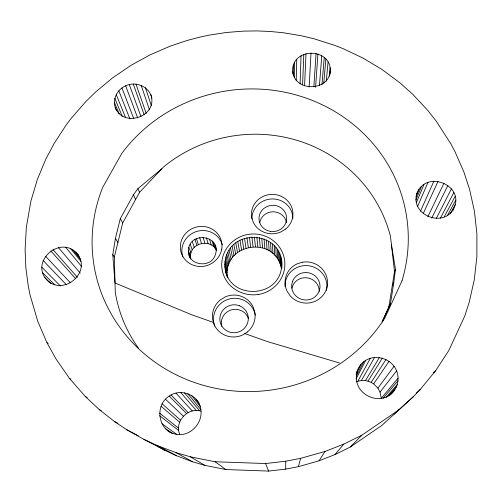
<?xml version="1.0" encoding="UTF-8"?>
<svg xmlns="http://www.w3.org/2000/svg" width="502" height="502" viewBox="0 0 502 502"><rect width="100%" height="100%" fill="white"/><g stroke="black" fill="none" stroke-linecap="round" stroke-linejoin="round"><path stroke-width="0.75" d="M285.72 469.113L285.726 461.212L300.667 458.339L325.02 451.449L343.826 444.094L361.86 435.19L398.864 409.902L413.428 396.58L420.218 389.489L435.68 370.652L448.844 350.44L464.827 315.909L469.157 302.468L474.308 279.702L476.881 256.723L476.9 233.806L474.421 211.204L469.521 189.154L463.923 172.073L454.944 151.585L450.765 143.704L436.313 121.264L428.087 110.791L413.008 94.558L399.824 82.742L382.097 69.54L363.159 58.157L343.199 48.688L334.972 45.444L313.919 38.748L301.012 35.705L283.567 32.793L270.365 31.482L257.106 30.917L243.84 31.099L226.201 32.498L208.719 35.215L200.066 37.06L187.233 40.436L170.46 46.052L150.167 54.812L130.796 65.461L112.542 77.904L95.575 92.048L86.08 101.31L71.529 117.945L66.182 124.992L54.09 143.522L45.795 159.19L37.28 179.685L30.929 201.02L26.324 227.437L25.1 249.877L25.878 267.936L28.25 285.952L30.032 294.906L37.776 321.343L46.956 342.646L56.042 359.012L69.502 378.408L85.189 396.379L99.239 409.569L114.519 421.561L126.724 429.712L143.892 439.357L165.214 450.463L176.704 455.81L192.58 461.777L204.847 465.36L225.793 469.552L268.626 471.083L285.72 469.113L298.389 466.672L319.046 460.817L335.01 454.567L350.327 446.993L381.821 425.451L413.428 396.58M281.678 263.224C282.626 300.146 224.413 301.256 224.858 263.945C226.684 225.781 286.303 230.123 281.704 268.608M292.716 73.286C289.629 45.764 335.16 47.157 329.883 74.459M293.287 75.124L293.457 65.04M294.329 77.22L294.624 62.399M296.218 80.32L296.732 59.405M300.102 83.897L301.049 55.816M357.581 370.501C349.066 396.567 388.278 411.006 397.251 384.532C403.991 357.531 365.123 345.96 356.546 372.553M302.587 84.951L303.792 54.448M304.576 85.817L305.994 53.708M309.132 87.066L311.014 52.974M313.857 86.771L316.059 53.482M315.595 87.266L317.935 54.003M227.243 276.746C223.126 243.633 273.973 235.074 281.227 267.522L281.064 258.417M319.441 85.415L321.782 55.753M321.945 84.738L324.254 57.498M323.746 83.094L325.88 59.041M326.262 81.274L328.076 61.984M452.785 210.445C467.588 185.52 424.629 168.007 416.334 194.971M329.268 76.222L330.115 67.72M116.495 110.427C111.35 101.417 116.351 89.645 125.663 85.823C135.948 80.803 149.571 86.714 151.905 98.21M393.737 282.657L395.476 269.455L391.447 244.832M330.278 70.569C329.525 91.489 294.906 92.192 292.735 71.736M188.382 250.592C188.947 230.738 222.009 235.074 215.339 254.665C211.367 268.896 187.484 265.765 188.382 250.592L190.453 256.177L190.791 259.051M190.453 256.177C190.396 242.554 211.273 238.243 216.55 250.743L215.044 245.032M382.028 321.876L388.83 307.098L394.509 271.588L395.476 269.455M382.436 321.28L390.418 303.936L393.85 282.413L392.225 285.876M213.551 322.491L191.569 314.704L115.027 283.002L112.774 254.702L115.429 238.394L120.298 218.677L133.438 194.845L137.906 188.62L161.82 168.804M49.591 282.513C26.16 263.619 61.401 232.093 78.513 255.342M179.609 434.104C174.338 421.548 188.081 406.921 200.988 411.125M171.307 433.044C157.239 426.129 155.708 404.461 169.187 396.078C179.101 389.075 193.446 393.072 199.263 403.476M138.69 348.463A140.566 135.665 -7.4 0 1 115.278 292.333L114.33 257.03L122.701 222.963L139.575 192.291L163.665 166.852A140.566 135.665 -7.4 0 1 390.474 236.354L394.509 271.588M417.225 192.799C409.161 214.053 442.526 228.605 453.532 209.083M298.389 466.672L300.667 458.339M291.938 288.173L292.81 285.462A13.868 13.46 7.2 0 1 308.397 278.045A13.868 13.46 7.2 0 1 319.278 291.323M416.051 196.571L419.013 189.379M415.888 199.984L421.536 186.405M416.44 202.406L424.002 184.447M417.513 206.648L427.917 182.452M420.494 211.204L433.885 181.209M423.161 213.726L438.014 181.379M427.861 216.72L443.981 183.117M431.707 218.132L447.891 185.433M388.83 307.098L390.418 303.936M356.05 374.247L360.944 364.584M436.294 218.452L451.442 188.815M356.282 376.186L363.655 361.879M356 378.954L365.732 360.386M440.417 218.15L453.852 192.536M444.232 216.808L455.232 196.251M447.546 215.264L455.766 200.135M356.489 381.853L357.813 381.244L370.388 358.24M450.125 213.896L455.352 204.383M357.813 381.244L361.402 380.516L374.605 357.393M361.402 380.516L365.456 380.604L379.374 357.487M365.456 380.604L367.997 381.137L382.361 358.108M319.046 460.817L325.02 451.449M367.997 381.137L371.122 382.355L386.038 359.526M398.099 378.119L381.3 398.293L380.045 392.1L377.899 388.153L373.683 383.911L389.056 361.333M377.899 388.153L394.039 366.278M380.045 392.1L396.586 370.89M335.01 454.567L343.826 444.094M383.189 398.186L398.004 380.723M386.126 397.364L397.251 384.532M388.824 395.545L396.354 386.96M390.6 394.578L394.685 389.966M394.246 414.081L398.469 409.682M350.327 446.993L361.86 435.19M433.439 372.779L435.68 370.652M416.183 393.198L420.218 389.489M143.892 439.357L157.364 445.625L176.02 452.628L190.434 456.833L215.094 461.752L265.577 463.541L285.726 461.212M339.377 362.959L267.371 341.555L244.863 333.585M126.724 429.712L138.301 435.792M157.364 445.625L176.704 455.81M168.157 430.835C188.194 444.785 211.718 417.363 195.918 399.222M114.519 421.561L117.888 423.368M176.02 452.628L192.58 461.777M99.239 409.569L101.272 410.699M157.22 445.971L165.214 450.463M85.189 396.379L87.216 397.565M190.434 456.833L204.847 465.36M371.122 382.355L373.683 383.911M48.468 281.421C65.216 295.025 91.132 271.871 77.534 254.125M69.502 378.408L70.832 379.236M165.516 428.595L172.355 433.408M46.956 342.646L48.223 343.55M161.939 423.701L176.779 434.431M215.094 461.752L225.793 469.552M159.661 415.769L178.511 430.346M159.611 413.133L178.455 428.093M161.054 406.256L179.647 422.213M162.159 403.846L180.582 420.161M165.503 399.203L183.406 416.189M44.942 277.637L51.078 283.643M42.614 272.762L54.8 284.816M169.187 396.078L186.531 413.516M41.867 267.284L60.428 286.008M171.069 394.955L188.124 412.556M43.21 260.569L66.515 284.86M45.55 256.227L70.368 282.783M175.945 393.091L192.272 410.962M50.871 250.975L75.62 278.616M53.017 249.67L77.396 277.286M180.664 392.495L196.288 410.454M58.477 247.662L80.251 273.113M184.523 392.821L199.576 410.736M65.806 247.398L81.738 266.662M187.83 393.725L200.938 409.732M70.795 248.854L81.017 261.435M72.89 249.971L80.728 259.672M75.689 252.111L79.078 256.321M191.676 395.62L199.884 405.886M199.714 405.478L200.668 406.67M112.774 254.702L114.33 257.03M115.429 238.394L117.926 242.416M120.298 218.677L122.701 222.963M115.291 107.566C123.53 128.75 158.82 115.906 150.7 94.483M133.438 194.845L135.64 199.451M137.906 188.62L139.575 192.291M114.343 102.289L119.169 113.866M114.814 98.336L122.224 116.338M116.244 94.539L125.644 117.775M265.577 463.541L268.626 471.083M118.805 90.812L129.943 118.993M121.942 87.969L133.701 118.503M125.663 85.823L137.692 117.957M189.166 255.436L190.195 258.185M188.432 252.236L190.503 257.796M188.903 247.329L190.961 252.983M129.309 84.587L141.062 116.809M190.233 244.273L192.26 249.983M133.262 84.041L144.2 114.839M135.986 84.116L146.214 113.439M192.285 241.6L194.268 247.367M141.194 85.346L149.445 109.787M194.933 239.473L196.859 245.283M145.429 87.699L151.259 105.395M196.433 238.657L198.328 244.48M199.677 237.578L201.503 243.42M203.072 237.277L204.822 243.131M206.422 237.779L208.104 243.627M209.529 239.059L211.141 244.876M212.195 241.029L213.758 246.815M213.319 242.246L214.856 248.007M225.166 268.783L226.973 276.069M225.655 271.162L226.371 274.048M227.274 275.749L227.795 277.876M224.902 266.374L227.073 275.196M224.858 263.945L227.029 272.85M225.034 261.529L227.199 270.509M225.436 259.132L227.582 268.193M226.051 256.779L228.172 265.922M226.873 254.489L228.968 263.707M227.902 252.28L229.96 261.567M229.132 250.159L231.14 259.521M230.543 248.157L232.501 257.582M232.131 246.281L234.032 255.763M233.876 244.543L235.714 254.087M235.777 242.962L237.546 252.556M237.81 241.544L239.504 251.188M239.956 240.301L241.581 249.99M242.209 239.247L243.752 248.967M244.549 238.387L246.005 248.139M246.953 237.728L248.327 247.499M249.406 237.277L250.693 247.066M251.885 237.032L253.083 246.827M254.382 237L255.493 246.796M256.867 237.176L257.884 246.965M259.321 237.559L260.256 247.342M261.737 238.155L262.584 247.919M264.083 238.952L264.849 248.691M266.349 239.943L267.033 249.651M268.514 241.129L269.122 250.793M270.559 242.491L271.099 252.117M272.473 244.022L272.944 253.598M274.243 245.716L274.65 255.236M275.849 247.555L276.2 257.018M277.28 249.525L277.581 258.919M278.528 251.615L278.786 260.94M279.576 253.805L279.796 263.061M280.423 256.076L280.612 265.257M281.478 260.808L281.603 268.325M182.86 256.942A20.626 19.71 -16.9 0 1 196.627 231.478A20.626 19.71 -16.9 0 1 222.292 244.888M285.042 286.422A20.958 20.312 6.8 0 1 307.895 265.677A20.958 20.312 6.8 0 1 326.438 290.407M221.639 326.256A13.949 13.667 -18.5 0 1 237.76 309.496L241.198 310.556A13.949 13.667 -18.5 0 1 248.314 318.243M259.766 222.449A13.548 12.901 -3 0 1 275.429 211.957L278.792 212.942A13.548 12.901 -3 0 1 286.498 222.769M251.935 218.96A20.463 19.452 -3.1 0 1 272.172 198.943A20.463 19.452 -3.1 0 1 292.848 218.326M214.762 326.262A21.084 20.632 -17.9 0 1 229.094 299.041A21.084 20.632 -17.9 0 1 255.261 315.105M292.666 281.271L291.882 283.856A14.175 13.742 6.8 0 0 309.596 299.55A14.175 13.742 6.8 0 0 316.649 277.449A14.175 13.742 6.8 0 0 292.973 280.442L292.666 281.271M221.758 249.124C220.152 258.191 212.233 265.238 203.178 266.367A20.933 19.98 -16.8 0 1 180.318 247.204A20.933 19.98 -16.8 0 1 202.701 226.421A20.933 19.98 -16.8 0 1 221.758 249.124M402.027 280.743L384.896 317.986A158.205 151.221 -7.4 0 1 180.042 376.657A158.205 151.221 -7.4 0 1 102.715 187.365L121.842 153.33A158.205 151.221 -7.4 0 1 319.366 103.431A158.205 151.221 -7.4 0 1 402.027 280.743M247.442 331.954L242.698 334.953A21.404 20.927 -17.6 0 1 214.291 324.882L212.679 319.655A21.404 20.927 -17.6 0 1 220.209 299.995L224.915 297.058A21.404 20.927 -17.6 0 1 253.133 306.929L254.803 312.125A21.404 20.927 -17.6 0 1 247.442 331.954M285.663 229.012L281.089 231.849A20.758 19.71 -3.2 0 1 253.372 222.499L251.747 217.592A20.758 19.71 -3.2 0 1 279.231 195.51A20.758 19.71 -3.2 0 1 285.663 229.012M302.286 262.239L297.052 263.883A21.272 20.595 6.5 0 0 287.094 291.235L290.125 295.778A21.272 20.595 6.5 0 0 317.12 300.303A21.272 20.595 6.5 0 0 326.168 275.353A21.272 20.595 6.5 0 0 302.286 262.239M258.756 294.429C247.812 296.186 236.329 292.352 228.912 284.05A31.601 30.471 -7.4 0 1 237.672 238.086A31.601 30.471 -7.4 0 1 283.002 253.855A31.601 30.471 -7.4 0 1 258.756 294.429M270.396 231.409L266.938 230.387A13.836 13.159 -3.1 0 1 263.952 208.393A13.836 13.159 -3.1 0 1 286.19 214.994A13.836 13.159 -3.1 0 1 270.396 231.409M239.354 305.762L236.699 304.978A14.263 13.956 -18 0 0 220.29 322.409A14.263 13.956 -18 0 0 243.112 329.444A14.263 13.956 -18 0 0 240.213 306.063L239.354 305.762"/></g></svg>
